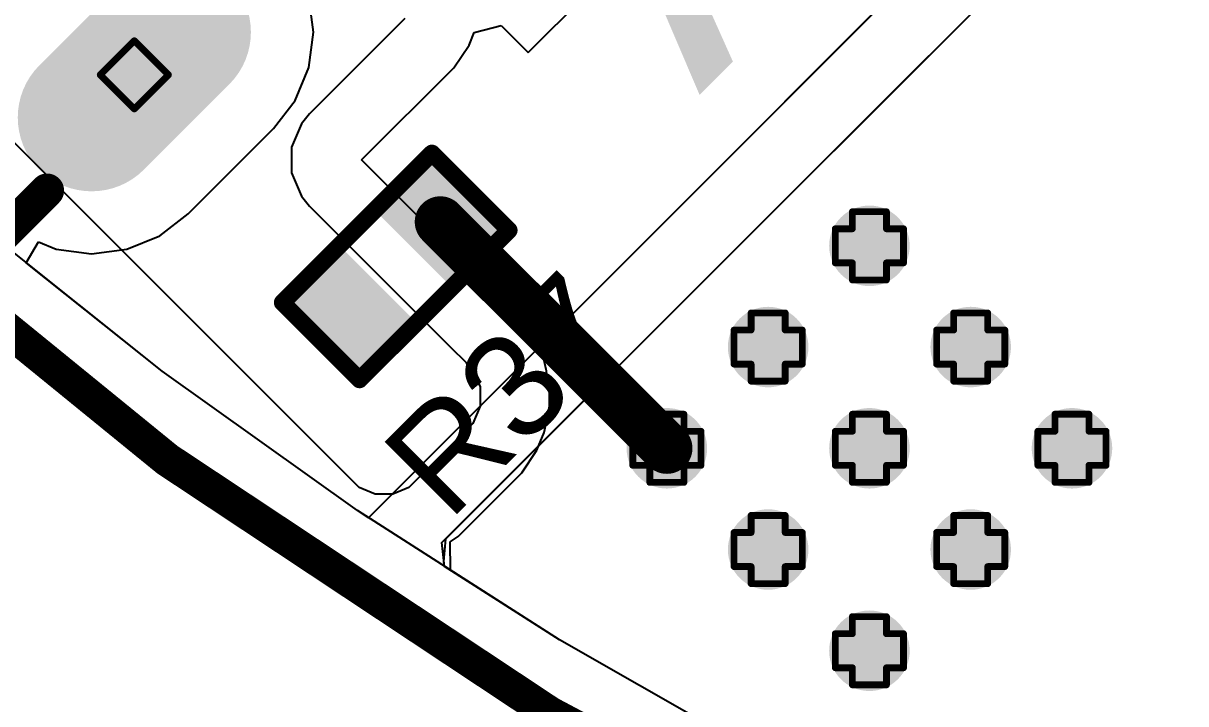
# Model space of a CAD drawing. Header units: inches. Extents: x -18 to 202, y -11 to 119.
# Drawn here: x 4.09 to 12.74, y 2.48 to 7.55 of the extents above; entities that cross this region are included whole.
import ezdxf

# ---------------------------------------------------------------- set-up
doc = ezdxf.new("R2010")
doc.units = ezdxf.units.IN
for name, color, linetype in [('Board Outline', 216, 'Continuous'), ('Bottom Layer', 5, 'Continuous'), ('Bottom Solder', 6, 'Continuous'), ('Drill Drawing', 1, 'Continuous'), ('Ground', 16, 'Continuous'), ('Multi-Layer', 9, 'Continuous'), ('Pad Holes', 156, 'Continuous'), ('Power', 76, 'Continuous'), ('Top Layer', 1, 'Continuous'), ('Top Overlay', 2, 'Continuous'), ('Top Paste', 8, 'Continuous'), ('Top Solder', 216, 'Continuous'), ('Via Holes', 16, 'Continuous')]:
    doc.layers.add(name, color=color, linetype=linetype)
doc.styles.add('Arial', font='', dxfattribs={"height": 0.2})
doc.styles.add('Arial Black_Bold', font='', dxfattribs={"height": 0.2})
doc.styles.get('Arial').set_extended_font_data('Arial')
doc.styles.get('Arial Black_Bold').set_extended_font_data('Arial Black', bold=True)

# ---------------------------------------------------------------- blocks, each defined once
blk = doc.blocks.new('R___0402_20')
at = {"layer": 'Top Layer'}
for points in [[(-0.6985, -0.3175), (-0.6985, 0.3175), (-0.2413, 0.3175), (-0.2413, -0.3175)], [(0.2413, -0.3175), (0.2413, 0.3175), (0.6985, 0.3175), (0.6985, -0.3175)]]:
    blk.add_hatch(color=1, dxfattribs=at).paths.add_polyline_path(points)
at = {"layer": 'Top Paste'}
for points in [[(-0.6985, -0.3175), (-0.6985, 0.3175), (-0.2413, 0.3175), (-0.2413, -0.3175)], [(0.2413, -0.3175), (0.2413, 0.3175), (0.6985, 0.3175), (0.6985, -0.3175)]]:
    blk.add_hatch(color=8, dxfattribs=at).paths.add_polyline_path(points)
at = {"layer": 'Top Solder'}
for points in [[(-0.7535, -0.3725), (-0.7535, 0.3725), (-0.1863, 0.3725), (-0.1863, -0.3725)], [(0.1863, -0.3725), (0.1863, 0.3725), (0.7535, 0.3725), (0.7535, -0.3725)]]:
    blk.add_hatch(color=216, dxfattribs=at).paths.add_polyline_path(points)
at = {"layer": 'Top Overlay'}
for points in [[(-0.7874, -0.4064, 0.127, 0.127, 0), (-0.7874, 0.4064, 0.127, 0.127, 0)], [(0.7874, 0.4064, 0.127, 0.127, 0), (-0.7874, 0.4064, 0.127, 0.127, 0)], [(0.7874, -0.4064, 0.127, 0.127, 0), (0.7874, 0.4064, 0.127, 0.127, 0)], [(0.7874, -0.4064, 0.127, 0.127, 0), (-0.7874, -0.4064, 0.127, 0.127, 0)], [(0.8128, -0.4318, 0.00323, 0.00323, 0), (-0.8128, -0.4318, 0.00323, 0.00323, 0)]]:
    blk.add_lwpolyline(points, format="xyseb", dxfattribs=at)
for points in [[(-0.8191, 0.4064, 0.0635, 0.0635, 1), (-0.7556, 0.4064, 0.0635, 0.0635, 1)], [(-0.8191, 0.4064, 0.0635, 0.0635, 1), (-0.7556, 0.4064, 0.0635, 0.0635, 1)], [(0.7556, 0.4064, 0.0635, 0.0635, 1), (0.8191, 0.4064, 0.0635, 0.0635, 1)], [(0.7556, 0.4064, 0.0635, 0.0635, 1), (0.8191, 0.4064, 0.0635, 0.0635, 1)], [(-0.8191, -0.4064, 0.0635, 0.0635, 1), (-0.7556, -0.4064, 0.0635, 0.0635, 1)], [(-0.8191, -0.4064, 0.0635, 0.0635, 1), (-0.7556, -0.4064, 0.0635, 0.0635, 1)], [(0.7556, -0.4064, 0.0635, 0.0635, 1), (0.8191, -0.4064, 0.0635, 0.0635, 1)], [(0.7556, -0.4064, 0.0635, 0.0635, 1), (0.8191, -0.4064, 0.0635, 0.0635, 1)], [(-0.8136, -0.4318, 0.00161, 0.00161, 1), (-0.812, -0.4318, 0.00161, 0.00161, 1)], [(0.812, -0.4318, 0.00161, 0.00161, 1), (0.8136, -0.4318, 0.00161, 0.00161, 1)]]:
    blk.add_lwpolyline(points, format="xyseb", close=True, dxfattribs=at)
blk = doc.blocks.new('PJ_332A_6A_61')
at = {"layer": 'Bottom Layer'}
h = blk.add_hatch(color=5, dxfattribs=at)
edge = h.paths.add_edge_path()
edge.add_arc((-4.2749, -2.95), 0.5, 270, 450)
edge.add_line((-4.2749, -2.45), (-5.1749, -2.45))
edge.add_arc((-5.1749, -2.95), 0.5, 90, 270)
edge.add_line((-5.1749, -3.45), (-4.2749, -3.45))
at = {"layer": 'Bottom Solder'}
h = blk.add_hatch(color=6, dxfattribs=at)
edge = h.paths.add_edge_path()
edge.add_arc((-4.2749, -2.95), 0.55, 270, 450)
edge.add_line((-4.2749, -2.4), (-5.1749, -2.4))
edge.add_arc((-5.1749, -2.95), 0.55, 90, 270)
edge.add_line((-5.1749, -3.5), (-4.2749, -3.5))
at = {"layer": 'Ground'}
h = blk.add_hatch(color=16, dxfattribs=at)
edge = h.paths.add_edge_path()
edge.add_arc((-4.2749, -2.95), 0.5, 270, 450)
edge.add_line((-4.2749, -2.45), (-5.1749, -2.45))
edge.add_arc((-5.1749, -2.95), 0.5, 90, 270)
edge.add_line((-5.1749, -3.45), (-4.2749, -3.45))
at = {"layer": 'Multi-Layer'}
h = blk.add_hatch(color=9, dxfattribs=at)
edge = h.paths.add_edge_path()
edge.add_arc((-4.2749, -2.95), 0.5, 270, 450)
edge.add_line((-4.2749, -2.45), (-5.1749, -2.45))
edge.add_arc((-5.1749, -2.95), 0.5, 90, 270)
edge.add_line((-5.1749, -3.45), (-4.2749, -3.45))
at = {"layer": 'Pad Holes'}
h = blk.add_hatch(color=7, dxfattribs=at)
edge = h.paths.add_edge_path()
edge.add_arc((-4.2749, -2.95), 0.3, 270, 450)
edge.add_line((-4.2749, -2.65), (-5.175, -2.65))
edge.add_arc((-5.175, -2.95), 0.3, 90, 270)
edge.add_line((-5.175, -3.25), (-4.2749, -3.25))
at = {"layer": 'Power'}
h = blk.add_hatch(color=76, dxfattribs=at)
edge = h.paths.add_edge_path()
edge.add_arc((-4.2749, -2.95), 0.5, 270, 450)
edge.add_line((-4.2749, -2.45), (-5.1749, -2.45))
edge.add_arc((-5.1749, -2.95), 0.5, 90, 270)
edge.add_line((-5.1749, -3.45), (-4.2749, -3.45))
at = {"layer": 'Top Layer'}
h = blk.add_hatch(color=1, dxfattribs=at)
edge = h.paths.add_edge_path()
edge.add_arc((-4.2749, -2.95), 0.5, 270, 450)
edge.add_line((-4.2749, -2.45), (-5.1749, -2.45))
edge.add_arc((-5.1749, -2.95), 0.5, 90, 270)
edge.add_line((-5.1749, -3.45), (-4.2749, -3.45))
at = {"layer": 'Top Solder'}
h = blk.add_hatch(color=216, dxfattribs=at)
edge = h.paths.add_edge_path()
edge.add_arc((-4.2749, -2.95), 0.55, 270, 450)
edge.add_line((-4.2749, -2.4), (-5.1749, -2.4))
edge.add_arc((-5.1749, -2.95), 0.55, 90, 270)
edge.add_line((-5.1749, -3.5), (-4.2749, -3.5))
at = {"layer": 'Top Overlay'}
blk.add_lwpolyline([(-6.7751, -3.1001, 0.254, 0.254, 0), (-5.7946, -3.1001, 0.254, 0.254, 0)], format="xyseb", dxfattribs=at)
blk.add_lwpolyline([(-5.8581, -3.1001, 0.127, 0.127, 1), (-5.7311, -3.1001, 0.127, 0.127, 1)], format="xyseb", close=True, dxfattribs=at)

msp = doc.modelspace()

# ---------------------------------------------------------------- hatches: boundary and pattern name
at = {"layer": 'Bottom Layer'}
h = msp.add_hatch(color=5, dxfattribs=at)
edge = h.paths.add_edge_path()
edge.add_arc((10.3884, 5.896), 0.3, 0, 360)
h = msp.add_hatch(color=5, dxfattribs=at)
edge = h.paths.add_edge_path()
edge.add_arc((9.6341, 5.1417), 0.3, 0, 360)
h = msp.add_hatch(color=5, dxfattribs=at)
edge = h.paths.add_edge_path()
edge.add_arc((11.1428, 5.1417), 0.3, 0, 360)
h = msp.add_hatch(color=5, dxfattribs=at)
edge = h.paths.add_edge_path()
edge.add_arc((8.8797, 4.3874), 0.3, 0, 360)
h = msp.add_hatch(color=5, dxfattribs=at)
edge = h.paths.add_edge_path()
edge.add_arc((10.3884, 4.3874), 0.3, 0, 360)
h = msp.add_hatch(color=5, dxfattribs=at)
edge = h.paths.add_edge_path()
edge.add_arc((11.8971, 4.3874), 0.3, 0, 360)
h = msp.add_hatch(color=5, dxfattribs=at)
edge = h.paths.add_edge_path()
edge.add_arc((9.6341, 3.633), 0.3, 0, 360)
h = msp.add_hatch(color=5, dxfattribs=at)
edge = h.paths.add_edge_path()
edge.add_arc((11.1428, 3.633), 0.3, 0, 360)
h = msp.add_hatch(color=5, dxfattribs=at)
edge = h.paths.add_edge_path()
edge.add_arc((10.3884, 2.8787), 0.3, 0, 360)
at = {"layer": 'Ground'}
h = msp.add_hatch(color=16, dxfattribs=at)
edge = h.paths.add_edge_path()
edge.add_arc((10.3884, 5.896), 0.3, 0, 360)
h = msp.add_hatch(color=16, dxfattribs=at)
edge = h.paths.add_edge_path()
edge.add_arc((9.6341, 5.1417), 0.3, 0, 360)
h = msp.add_hatch(color=16, dxfattribs=at)
edge = h.paths.add_edge_path()
edge.add_arc((11.1428, 5.1417), 0.3, 0, 360)
h = msp.add_hatch(color=16, dxfattribs=at)
edge = h.paths.add_edge_path()
edge.add_arc((8.8797, 4.3874), 0.3, 0, 360)
h = msp.add_hatch(color=16, dxfattribs=at)
edge = h.paths.add_edge_path()
edge.add_arc((10.3884, 4.3874), 0.3, 0, 360)
h = msp.add_hatch(color=16, dxfattribs=at)
edge = h.paths.add_edge_path()
edge.add_arc((11.8971, 4.3874), 0.3, 0, 360)
h = msp.add_hatch(color=16, dxfattribs=at)
edge = h.paths.add_edge_path()
edge.add_arc((9.6341, 3.633), 0.3, 0, 360)
h = msp.add_hatch(color=16, dxfattribs=at)
edge = h.paths.add_edge_path()
edge.add_arc((11.1428, 3.633), 0.3, 0, 360)
h = msp.add_hatch(color=16, dxfattribs=at)
edge = h.paths.add_edge_path()
edge.add_arc((10.3884, 2.8787), 0.3, 0, 360)
at = {"layer": 'Power'}
h = msp.add_hatch(color=76, dxfattribs=at)
edge = h.paths.add_edge_path()
edge.add_arc((10.3884, 5.896), 0.3, 0, 360)
h = msp.add_hatch(color=76, dxfattribs=at)
edge = h.paths.add_edge_path()
edge.add_arc((9.6341, 5.1417), 0.3, 0, 360)
h = msp.add_hatch(color=76, dxfattribs=at)
edge = h.paths.add_edge_path()
edge.add_arc((11.1428, 5.1417), 0.3, 0, 360)
h = msp.add_hatch(color=76, dxfattribs=at)
edge = h.paths.add_edge_path()
edge.add_arc((8.8797, 4.3874), 0.3, 0, 360)
h = msp.add_hatch(color=76, dxfattribs=at)
edge = h.paths.add_edge_path()
edge.add_arc((10.3884, 4.3874), 0.3, 0, 360)
h = msp.add_hatch(color=76, dxfattribs=at)
edge = h.paths.add_edge_path()
edge.add_arc((11.8971, 4.3874), 0.3, 0, 360)
h = msp.add_hatch(color=76, dxfattribs=at)
edge = h.paths.add_edge_path()
edge.add_arc((9.6341, 3.633), 0.3, 0, 360)
h = msp.add_hatch(color=76, dxfattribs=at)
edge = h.paths.add_edge_path()
edge.add_arc((11.1428, 3.633), 0.3, 0, 360)
h = msp.add_hatch(color=76, dxfattribs=at)
edge = h.paths.add_edge_path()
edge.add_arc((10.3884, 2.8787), 0.3, 0, 360)
at = {"layer": 'Top Layer'}
h = msp.add_hatch(color=1, dxfattribs=at)
edge = h.paths.add_edge_path()
edge.add_arc((10.3884, 5.896), 0.3, 0, 360)
h = msp.add_hatch(color=1, dxfattribs=at)
edge = h.paths.add_edge_path()
edge.add_arc((9.6341, 5.1417), 0.3, 0, 360)
h = msp.add_hatch(color=1, dxfattribs=at)
edge = h.paths.add_edge_path()
edge.add_arc((11.1428, 5.1417), 0.3, 0, 360)
h = msp.add_hatch(color=1, dxfattribs=at)
edge = h.paths.add_edge_path()
edge.add_arc((8.8797, 4.3874), 0.3, 0, 360)
h = msp.add_hatch(color=1, dxfattribs=at)
edge = h.paths.add_edge_path()
edge.add_arc((10.3884, 4.3874), 0.3, 0, 360)
h = msp.add_hatch(color=1, dxfattribs=at)
edge = h.paths.add_edge_path()
edge.add_arc((11.8971, 4.3874), 0.3, 0, 360)
h = msp.add_hatch(color=1, dxfattribs=at)
edge = h.paths.add_edge_path()
edge.add_arc((9.6341, 3.633), 0.3, 0, 360)
h = msp.add_hatch(color=1, dxfattribs=at)
edge = h.paths.add_edge_path()
edge.add_arc((11.1428, 3.633), 0.3, 0, 360)
h = msp.add_hatch(color=1, dxfattribs=at)
edge = h.paths.add_edge_path()
edge.add_arc((10.3884, 2.8787), 0.3, 0, 360)
at = {"layer": 'Via Holes'}
h = msp.add_hatch(color=7, dxfattribs=at)
edge = h.paths.add_edge_path()
edge.add_arc((10.3884, 5.896), 0.15, 0, 360)
h = msp.add_hatch(color=7, dxfattribs=at)
edge = h.paths.add_edge_path()
edge.add_arc((9.6341, 5.1417), 0.15, 0, 360)
h = msp.add_hatch(color=7, dxfattribs=at)
edge = h.paths.add_edge_path()
edge.add_arc((11.1428, 5.1417), 0.15, 0, 360)
h = msp.add_hatch(color=7, dxfattribs=at)
edge = h.paths.add_edge_path()
edge.add_arc((8.8797, 4.3874), 0.15, 0, 360)
h = msp.add_hatch(color=7, dxfattribs=at)
edge = h.paths.add_edge_path()
edge.add_arc((10.3884, 4.3874), 0.15, 0, 360)
h = msp.add_hatch(color=7, dxfattribs=at)
edge = h.paths.add_edge_path()
edge.add_arc((11.8971, 4.3874), 0.15, 0, 360)
h = msp.add_hatch(color=7, dxfattribs=at)
edge = h.paths.add_edge_path()
edge.add_arc((9.6341, 3.633), 0.15, 0, 360)
h = msp.add_hatch(color=7, dxfattribs=at)
edge = h.paths.add_edge_path()
edge.add_arc((11.1428, 3.633), 0.15, 0, 360)
h = msp.add_hatch(color=7, dxfattribs=at)
edge = h.paths.add_edge_path()
edge.add_arc((10.3884, 2.8787), 0.15, 0, 360)

# ---------------------------------------------------------------- linework, layer by layer
at = {"layer": 'Board Outline'}
msp.add_lwpolyline([(44.2299, 62.3099, 0.254, 0.254, -3.535496), (7.5647, 62.2891, 0.254, 0.254, 0)], format="xyseb", dxfattribs=at)
at = {"layer": 'Bottom Layer'}
for p, q in [((12.2582, 9.4697), (10.0279, 7.24)), ((10.3941, 6.8737), (12.6244, 9.1034)), ((10.0279, 7.24), (9.2137, 6.426)), ((9.5799, 6.0597), (10.3941, 6.8737)), ((10.3941, 6.8737), (10.3941, 6.8737)), ((9.2137, 6.426), (6.8378, 4.0507)), ((9.2137, 6.426), (9.2137, 6.426)), ((7.2324, 3.7129), (9.5799, 6.0597)), ((9.5799, 6.0597), (9.5799, 6.0597)), ((5.1214, 4.9626), (3.863, 5.9656)), ((6.5744, 3.9229), (5.1214, 4.9626)), ((6.8378, 4.0507), (6.657, 3.87)), ((6.8378, 4.0507), (6.8378, 4.0507)), ((6.657, 3.87), (6.5744, 3.9229)), ((7.2192, 3.5445), (7.2324, 3.7129)), ((7.2232, 3.5077), (7.2192, 3.5445)), ((8.0794, 2.9597), (7.2232, 3.5077)), ((9.6322, 2.0758), (8.0794, 2.9597))]:
    msp.add_line(p, q, dxfattribs=at)
at = {"layer": 'Drill Drawing'}
for points in [[(4.6592, 7.1704, 0.0508, 0.0508, 0), (4.9132, 7.4244, 0.0508, 0.0508, 0)], [(4.9132, 7.4244, 0.0508, 0.0508, 0), (5.1672, 7.1704, 0.0508, 0.0508, 0)], [(4.6592, 7.1704, 0.0508, 0.0508, 0), (4.9132, 6.9164, 0.0508, 0.0508, 0)], [(4.9132, 6.9164, 0.0508, 0.0508, 0), (5.1672, 7.1704, 0.0508, 0.0508, 0)], [(10.2614, 6.023, 0.0508, 0.0508, 0), (10.2614, 6.15, 0.0508, 0.0508, 0)], [(10.2614, 6.15, 0.0508, 0.0508, 0), (10.5154, 6.15, 0.0508, 0.0508, 0)], [(10.5154, 6.023, 0.0508, 0.0508, 0), (10.5154, 6.15, 0.0508, 0.0508, 0)], [(10.1344, 5.769, 0.0508, 0.0508, 0), (10.1344, 6.023, 0.0508, 0.0508, 0)], [(10.1344, 6.023, 0.0508, 0.0508, 0), (10.2614, 6.023, 0.0508, 0.0508, 0)], [(10.5154, 6.023, 0.0508, 0.0508, 0), (10.6424, 6.023, 0.0508, 0.0508, 0)], [(10.6424, 5.769, 0.0508, 0.0508, 0), (10.6424, 6.023, 0.0508, 0.0508, 0)], [(10.1344, 5.769, 0.0508, 0.0508, 0), (10.2614, 5.769, 0.0508, 0.0508, 0)], [(10.2614, 5.642, 0.0508, 0.0508, 0), (10.2614, 5.769, 0.0508, 0.0508, 0)], [(10.5154, 5.769, 0.0508, 0.0508, 0), (10.6424, 5.769, 0.0508, 0.0508, 0)], [(10.5154, 5.642, 0.0508, 0.0508, 0), (10.5154, 5.769, 0.0508, 0.0508, 0)], [(10.2614, 5.642, 0.0508, 0.0508, 0), (10.5154, 5.642, 0.0508, 0.0508, 0)], [(9.5071, 5.2687, 0.0508, 0.0508, 0), (9.5071, 5.3957, 0.0508, 0.0508, 0)], [(9.5071, 5.3957, 0.0508, 0.0508, 0), (9.7611, 5.3957, 0.0508, 0.0508, 0)], [(9.7611, 5.2687, 0.0508, 0.0508, 0), (9.7611, 5.3957, 0.0508, 0.0508, 0)], [(11.0158, 5.2687, 0.0508, 0.0508, 0), (11.0158, 5.3957, 0.0508, 0.0508, 0)], [(11.0158, 5.3957, 0.0508, 0.0508, 0), (11.2698, 5.3957, 0.0508, 0.0508, 0)], [(11.2698, 5.2687, 0.0508, 0.0508, 0), (11.2698, 5.3957, 0.0508, 0.0508, 0)], [(9.3801, 5.0147, 0.0508, 0.0508, 0), (9.3801, 5.2687, 0.0508, 0.0508, 0)], [(9.3801, 5.2687, 0.0508, 0.0508, 0), (9.5071, 5.2687, 0.0508, 0.0508, 0)], [(9.7611, 5.2687, 0.0508, 0.0508, 0), (9.8881, 5.2687, 0.0508, 0.0508, 0)], [(9.8881, 5.0147, 0.0508, 0.0508, 0), (9.8881, 5.2687, 0.0508, 0.0508, 0)], [(10.8888, 5.0147, 0.0508, 0.0508, 0), (10.8888, 5.2687, 0.0508, 0.0508, 0)], [(10.8888, 5.2687, 0.0508, 0.0508, 0), (11.0158, 5.2687, 0.0508, 0.0508, 0)], [(11.2698, 5.2687, 0.0508, 0.0508, 0), (11.3968, 5.2687, 0.0508, 0.0508, 0)], [(11.3968, 5.0147, 0.0508, 0.0508, 0), (11.3968, 5.2687, 0.0508, 0.0508, 0)], [(9.3801, 5.0147, 0.0508, 0.0508, 0), (9.5071, 5.0147, 0.0508, 0.0508, 0)], [(9.5071, 4.8877, 0.0508, 0.0508, 0), (9.5071, 5.0147, 0.0508, 0.0508, 0)], [(9.7611, 5.0147, 0.0508, 0.0508, 0), (9.8881, 5.0147, 0.0508, 0.0508, 0)], [(9.7611, 4.8877, 0.0508, 0.0508, 0), (9.7611, 5.0147, 0.0508, 0.0508, 0)], [(10.8888, 5.0147, 0.0508, 0.0508, 0), (11.0158, 5.0147, 0.0508, 0.0508, 0)], [(11.0158, 4.8877, 0.0508, 0.0508, 0), (11.0158, 5.0147, 0.0508, 0.0508, 0)], [(11.2698, 5.0147, 0.0508, 0.0508, 0), (11.3968, 5.0147, 0.0508, 0.0508, 0)], [(11.2698, 4.8877, 0.0508, 0.0508, 0), (11.2698, 5.0147, 0.0508, 0.0508, 0)], [(9.5071, 4.8877, 0.0508, 0.0508, 0), (9.7611, 4.8877, 0.0508, 0.0508, 0)], [(11.0158, 4.8877, 0.0508, 0.0508, 0), (11.2698, 4.8877, 0.0508, 0.0508, 0)], [(8.7527, 4.5144, 0.0508, 0.0508, 0), (8.7527, 4.6414, 0.0508, 0.0508, 0)], [(8.7527, 4.6414, 0.0508, 0.0508, 0), (9.0067, 4.6414, 0.0508, 0.0508, 0)], [(9.0067, 4.5144, 0.0508, 0.0508, 0), (9.0067, 4.6414, 0.0508, 0.0508, 0)], [(10.2614, 4.5144, 0.0508, 0.0508, 0), (10.2614, 4.6414, 0.0508, 0.0508, 0)], [(10.2614, 4.6414, 0.0508, 0.0508, 0), (10.5154, 4.6414, 0.0508, 0.0508, 0)], [(10.5154, 4.5144, 0.0508, 0.0508, 0), (10.5154, 4.6414, 0.0508, 0.0508, 0)], [(11.7701, 4.5144, 0.0508, 0.0508, 0), (11.7701, 4.6414, 0.0508, 0.0508, 0)], [(11.7701, 4.6414, 0.0508, 0.0508, 0), (12.0241, 4.6414, 0.0508, 0.0508, 0)], [(12.0241, 4.5144, 0.0508, 0.0508, 0), (12.0241, 4.6414, 0.0508, 0.0508, 0)], [(8.6257, 4.2604, 0.0508, 0.0508, 0), (8.6257, 4.5144, 0.0508, 0.0508, 0)], [(8.6257, 4.5144, 0.0508, 0.0508, 0), (8.7527, 4.5144, 0.0508, 0.0508, 0)], [(9.0067, 4.5144, 0.0508, 0.0508, 0), (9.1337, 4.5144, 0.0508, 0.0508, 0)], [(9.1337, 4.2604, 0.0508, 0.0508, 0), (9.1337, 4.5144, 0.0508, 0.0508, 0)], [(10.1344, 4.2604, 0.0508, 0.0508, 0), (10.1344, 4.5144, 0.0508, 0.0508, 0)], [(10.1344, 4.5144, 0.0508, 0.0508, 0), (10.2614, 4.5144, 0.0508, 0.0508, 0)], [(10.5154, 4.5144, 0.0508, 0.0508, 0), (10.6424, 4.5144, 0.0508, 0.0508, 0)], [(10.6424, 4.2604, 0.0508, 0.0508, 0), (10.6424, 4.5144, 0.0508, 0.0508, 0)], [(11.6431, 4.2604, 0.0508, 0.0508, 0), (11.6431, 4.5144, 0.0508, 0.0508, 0)], [(11.6431, 4.5144, 0.0508, 0.0508, 0), (11.7701, 4.5144, 0.0508, 0.0508, 0)], [(12.0241, 4.5144, 0.0508, 0.0508, 0), (12.1511, 4.5144, 0.0508, 0.0508, 0)], [(12.1511, 4.2604, 0.0508, 0.0508, 0), (12.1511, 4.5144, 0.0508, 0.0508, 0)], [(8.6257, 4.2604, 0.0508, 0.0508, 0), (8.7527, 4.2604, 0.0508, 0.0508, 0)], [(8.7527, 4.1334, 0.0508, 0.0508, 0), (8.7527, 4.2604, 0.0508, 0.0508, 0)], [(9.0067, 4.2604, 0.0508, 0.0508, 0), (9.1337, 4.2604, 0.0508, 0.0508, 0)], [(9.0067, 4.1334, 0.0508, 0.0508, 0), (9.0067, 4.2604, 0.0508, 0.0508, 0)], [(10.1344, 4.2604, 0.0508, 0.0508, 0), (10.2614, 4.2604, 0.0508, 0.0508, 0)], [(10.2614, 4.1334, 0.0508, 0.0508, 0), (10.2614, 4.2604, 0.0508, 0.0508, 0)], [(10.5154, 4.2604, 0.0508, 0.0508, 0), (10.6424, 4.2604, 0.0508, 0.0508, 0)], [(10.5154, 4.1334, 0.0508, 0.0508, 0), (10.5154, 4.2604, 0.0508, 0.0508, 0)], [(11.6431, 4.2604, 0.0508, 0.0508, 0), (11.7701, 4.2604, 0.0508, 0.0508, 0)], [(11.7701, 4.1334, 0.0508, 0.0508, 0), (11.7701, 4.2604, 0.0508, 0.0508, 0)], [(12.0241, 4.2604, 0.0508, 0.0508, 0), (12.1511, 4.2604, 0.0508, 0.0508, 0)], [(12.0241, 4.1334, 0.0508, 0.0508, 0), (12.0241, 4.2604, 0.0508, 0.0508, 0)], [(8.7527, 4.1334, 0.0508, 0.0508, 0), (9.0067, 4.1334, 0.0508, 0.0508, 0)], [(10.2614, 4.1334, 0.0508, 0.0508, 0), (10.5154, 4.1334, 0.0508, 0.0508, 0)], [(11.7701, 4.1334, 0.0508, 0.0508, 0), (12.0241, 4.1334, 0.0508, 0.0508, 0)], [(9.5071, 3.76, 0.0508, 0.0508, 0), (9.5071, 3.887, 0.0508, 0.0508, 0)], [(9.5071, 3.887, 0.0508, 0.0508, 0), (9.7611, 3.887, 0.0508, 0.0508, 0)], [(9.7611, 3.76, 0.0508, 0.0508, 0), (9.7611, 3.887, 0.0508, 0.0508, 0)], [(11.0158, 3.76, 0.0508, 0.0508, 0), (11.0158, 3.887, 0.0508, 0.0508, 0)], [(11.0158, 3.887, 0.0508, 0.0508, 0), (11.2698, 3.887, 0.0508, 0.0508, 0)], [(11.2698, 3.76, 0.0508, 0.0508, 0), (11.2698, 3.887, 0.0508, 0.0508, 0)], [(9.3801, 3.506, 0.0508, 0.0508, 0), (9.3801, 3.76, 0.0508, 0.0508, 0)], [(9.3801, 3.76, 0.0508, 0.0508, 0), (9.5071, 3.76, 0.0508, 0.0508, 0)], [(9.7611, 3.76, 0.0508, 0.0508, 0), (9.8881, 3.76, 0.0508, 0.0508, 0)], [(9.8881, 3.506, 0.0508, 0.0508, 0), (9.8881, 3.76, 0.0508, 0.0508, 0)], [(10.8888, 3.506, 0.0508, 0.0508, 0), (10.8888, 3.76, 0.0508, 0.0508, 0)], [(10.8888, 3.76, 0.0508, 0.0508, 0), (11.0158, 3.76, 0.0508, 0.0508, 0)], [(11.2698, 3.76, 0.0508, 0.0508, 0), (11.3968, 3.76, 0.0508, 0.0508, 0)], [(11.3968, 3.506, 0.0508, 0.0508, 0), (11.3968, 3.76, 0.0508, 0.0508, 0)], [(9.3801, 3.506, 0.0508, 0.0508, 0), (9.5071, 3.506, 0.0508, 0.0508, 0)], [(9.5071, 3.379, 0.0508, 0.0508, 0), (9.5071, 3.506, 0.0508, 0.0508, 0)], [(9.7611, 3.506, 0.0508, 0.0508, 0), (9.8881, 3.506, 0.0508, 0.0508, 0)], [(9.7611, 3.379, 0.0508, 0.0508, 0), (9.7611, 3.506, 0.0508, 0.0508, 0)], [(10.8888, 3.506, 0.0508, 0.0508, 0), (11.0158, 3.506, 0.0508, 0.0508, 0)], [(11.0158, 3.379, 0.0508, 0.0508, 0), (11.0158, 3.506, 0.0508, 0.0508, 0)], [(11.2698, 3.506, 0.0508, 0.0508, 0), (11.3968, 3.506, 0.0508, 0.0508, 0)], [(11.2698, 3.379, 0.0508, 0.0508, 0), (11.2698, 3.506, 0.0508, 0.0508, 0)], [(9.5071, 3.379, 0.0508, 0.0508, 0), (9.7611, 3.379, 0.0508, 0.0508, 0)], [(11.0158, 3.379, 0.0508, 0.0508, 0), (11.2698, 3.379, 0.0508, 0.0508, 0)], [(10.2614, 3.0057, 0.0508, 0.0508, 0), (10.2614, 3.1327, 0.0508, 0.0508, 0)], [(10.2614, 3.1327, 0.0508, 0.0508, 0), (10.5154, 3.1327, 0.0508, 0.0508, 0)], [(10.5154, 3.0057, 0.0508, 0.0508, 0), (10.5154, 3.1327, 0.0508, 0.0508, 0)], [(10.1344, 2.7517, 0.0508, 0.0508, 0), (10.1344, 3.0057, 0.0508, 0.0508, 0)], [(10.1344, 3.0057, 0.0508, 0.0508, 0), (10.2614, 3.0057, 0.0508, 0.0508, 0)], [(10.5154, 3.0057, 0.0508, 0.0508, 0), (10.6424, 3.0057, 0.0508, 0.0508, 0)], [(10.6424, 2.7517, 0.0508, 0.0508, 0), (10.6424, 3.0057, 0.0508, 0.0508, 0)], [(10.1344, 2.7517, 0.0508, 0.0508, 0), (10.2614, 2.7517, 0.0508, 0.0508, 0)], [(10.2614, 2.6247, 0.0508, 0.0508, 0), (10.2614, 2.7517, 0.0508, 0.0508, 0)], [(10.5154, 2.7517, 0.0508, 0.0508, 0), (10.6424, 2.7517, 0.0508, 0.0508, 0)], [(10.5154, 2.6247, 0.0508, 0.0508, 0), (10.5154, 2.7517, 0.0508, 0.0508, 0)], [(10.2614, 2.6247, 0.0508, 0.0508, 0), (10.5154, 2.6247, 0.0508, 0.0508, 0)]]:
    msp.add_lwpolyline(points, format="xyseb", dxfattribs=at)
for points in [[(4.9005, 7.4244, 0.0254, 0.0254, 1), (4.9259, 7.4244, 0.0254, 0.0254, 1)], [(4.9005, 7.4244, 0.0254, 0.0254, 1), (4.9259, 7.4244, 0.0254, 0.0254, 1)], [(4.6465, 7.1704, 0.0254, 0.0254, 1), (4.6719, 7.1704, 0.0254, 0.0254, 1)], [(4.6465, 7.1704, 0.0254, 0.0254, 1), (4.6719, 7.1704, 0.0254, 0.0254, 1)], [(5.1545, 7.1704, 0.0254, 0.0254, 1), (5.1799, 7.1704, 0.0254, 0.0254, 1)], [(5.1545, 7.1704, 0.0254, 0.0254, 1), (5.1799, 7.1704, 0.0254, 0.0254, 1)], [(4.9005, 6.9164, 0.0254, 0.0254, 1), (4.9259, 6.9164, 0.0254, 0.0254, 1)], [(4.9005, 6.9164, 0.0254, 0.0254, 1), (4.9259, 6.9164, 0.0254, 0.0254, 1)], [(10.2487, 6.15, 0.0254, 0.0254, 1), (10.2741, 6.15, 0.0254, 0.0254, 1)], [(10.2487, 6.15, 0.0254, 0.0254, 1), (10.2741, 6.15, 0.0254, 0.0254, 1)], [(10.5027, 6.15, 0.0254, 0.0254, 1), (10.5281, 6.15, 0.0254, 0.0254, 1)], [(10.5027, 6.15, 0.0254, 0.0254, 1), (10.5281, 6.15, 0.0254, 0.0254, 1)], [(10.1217, 6.023, 0.0254, 0.0254, 1), (10.1471, 6.023, 0.0254, 0.0254, 1)], [(10.1217, 6.023, 0.0254, 0.0254, 1), (10.1471, 6.023, 0.0254, 0.0254, 1)], [(10.2487, 6.023, 0.0254, 0.0254, 1), (10.2741, 6.023, 0.0254, 0.0254, 1)], [(10.2487, 6.023, 0.0254, 0.0254, 1), (10.2741, 6.023, 0.0254, 0.0254, 1)], [(10.5027, 6.023, 0.0254, 0.0254, 1), (10.5281, 6.023, 0.0254, 0.0254, 1)], [(10.5027, 6.023, 0.0254, 0.0254, 1), (10.5281, 6.023, 0.0254, 0.0254, 1)], [(10.6297, 6.023, 0.0254, 0.0254, 1), (10.6551, 6.023, 0.0254, 0.0254, 1)], [(10.6297, 6.023, 0.0254, 0.0254, 1), (10.6551, 6.023, 0.0254, 0.0254, 1)], [(10.1217, 5.769, 0.0254, 0.0254, 1), (10.1471, 5.769, 0.0254, 0.0254, 1)], [(10.1217, 5.769, 0.0254, 0.0254, 1), (10.1471, 5.769, 0.0254, 0.0254, 1)], [(10.2487, 5.769, 0.0254, 0.0254, 1), (10.2741, 5.769, 0.0254, 0.0254, 1)], [(10.2487, 5.769, 0.0254, 0.0254, 1), (10.2741, 5.769, 0.0254, 0.0254, 1)], [(10.5027, 5.769, 0.0254, 0.0254, 1), (10.5281, 5.769, 0.0254, 0.0254, 1)], [(10.5027, 5.769, 0.0254, 0.0254, 1), (10.5281, 5.769, 0.0254, 0.0254, 1)], [(10.6297, 5.769, 0.0254, 0.0254, 1), (10.6551, 5.769, 0.0254, 0.0254, 1)], [(10.6297, 5.769, 0.0254, 0.0254, 1), (10.6551, 5.769, 0.0254, 0.0254, 1)], [(10.2487, 5.642, 0.0254, 0.0254, 1), (10.2741, 5.642, 0.0254, 0.0254, 1)], [(10.2487, 5.642, 0.0254, 0.0254, 1), (10.2741, 5.642, 0.0254, 0.0254, 1)], [(10.5027, 5.642, 0.0254, 0.0254, 1), (10.5281, 5.642, 0.0254, 0.0254, 1)], [(10.5027, 5.642, 0.0254, 0.0254, 1), (10.5281, 5.642, 0.0254, 0.0254, 1)], [(9.4944, 5.3957, 0.0254, 0.0254, 1), (9.5198, 5.3957, 0.0254, 0.0254, 1)], [(9.4944, 5.3957, 0.0254, 0.0254, 1), (9.5198, 5.3957, 0.0254, 0.0254, 1)], [(9.7484, 5.3957, 0.0254, 0.0254, 1), (9.7738, 5.3957, 0.0254, 0.0254, 1)], [(9.7484, 5.3957, 0.0254, 0.0254, 1), (9.7738, 5.3957, 0.0254, 0.0254, 1)], [(11.0031, 5.3957, 0.0254, 0.0254, 1), (11.0285, 5.3957, 0.0254, 0.0254, 1)], [(11.0031, 5.3957, 0.0254, 0.0254, 1), (11.0285, 5.3957, 0.0254, 0.0254, 1)], [(11.2571, 5.3957, 0.0254, 0.0254, 1), (11.2825, 5.3957, 0.0254, 0.0254, 1)], [(11.2571, 5.3957, 0.0254, 0.0254, 1), (11.2825, 5.3957, 0.0254, 0.0254, 1)], [(9.3674, 5.2687, 0.0254, 0.0254, 1), (9.3928, 5.2687, 0.0254, 0.0254, 1)], [(9.3674, 5.2687, 0.0254, 0.0254, 1), (9.3928, 5.2687, 0.0254, 0.0254, 1)], [(9.4944, 5.2687, 0.0254, 0.0254, 1), (9.5198, 5.2687, 0.0254, 0.0254, 1)], [(9.4944, 5.2687, 0.0254, 0.0254, 1), (9.5198, 5.2687, 0.0254, 0.0254, 1)], [(9.7484, 5.2687, 0.0254, 0.0254, 1), (9.7738, 5.2687, 0.0254, 0.0254, 1)], [(9.7484, 5.2687, 0.0254, 0.0254, 1), (9.7738, 5.2687, 0.0254, 0.0254, 1)], [(9.8754, 5.2687, 0.0254, 0.0254, 1), (9.9008, 5.2687, 0.0254, 0.0254, 1)], [(9.8754, 5.2687, 0.0254, 0.0254, 1), (9.9008, 5.2687, 0.0254, 0.0254, 1)], [(10.8761, 5.2687, 0.0254, 0.0254, 1), (10.9015, 5.2687, 0.0254, 0.0254, 1)], [(10.8761, 5.2687, 0.0254, 0.0254, 1), (10.9015, 5.2687, 0.0254, 0.0254, 1)], [(11.0031, 5.2687, 0.0254, 0.0254, 1), (11.0285, 5.2687, 0.0254, 0.0254, 1)], [(11.0031, 5.2687, 0.0254, 0.0254, 1), (11.0285, 5.2687, 0.0254, 0.0254, 1)], [(11.2571, 5.2687, 0.0254, 0.0254, 1), (11.2825, 5.2687, 0.0254, 0.0254, 1)], [(11.2571, 5.2687, 0.0254, 0.0254, 1), (11.2825, 5.2687, 0.0254, 0.0254, 1)], [(11.3841, 5.2687, 0.0254, 0.0254, 1), (11.4095, 5.2687, 0.0254, 0.0254, 1)], [(11.3841, 5.2687, 0.0254, 0.0254, 1), (11.4095, 5.2687, 0.0254, 0.0254, 1)], [(9.3674, 5.0147, 0.0254, 0.0254, 1), (9.3928, 5.0147, 0.0254, 0.0254, 1)], [(9.3674, 5.0147, 0.0254, 0.0254, 1), (9.3928, 5.0147, 0.0254, 0.0254, 1)], [(9.4944, 5.0147, 0.0254, 0.0254, 1), (9.5198, 5.0147, 0.0254, 0.0254, 1)], [(9.4944, 5.0147, 0.0254, 0.0254, 1), (9.5198, 5.0147, 0.0254, 0.0254, 1)], [(9.7484, 5.0147, 0.0254, 0.0254, 1), (9.7738, 5.0147, 0.0254, 0.0254, 1)], [(9.7484, 5.0147, 0.0254, 0.0254, 1), (9.7738, 5.0147, 0.0254, 0.0254, 1)], [(9.8754, 5.0147, 0.0254, 0.0254, 1), (9.9008, 5.0147, 0.0254, 0.0254, 1)], [(9.8754, 5.0147, 0.0254, 0.0254, 1), (9.9008, 5.0147, 0.0254, 0.0254, 1)], [(10.8761, 5.0147, 0.0254, 0.0254, 1), (10.9015, 5.0147, 0.0254, 0.0254, 1)], [(10.8761, 5.0147, 0.0254, 0.0254, 1), (10.9015, 5.0147, 0.0254, 0.0254, 1)], [(11.0031, 5.0147, 0.0254, 0.0254, 1), (11.0285, 5.0147, 0.0254, 0.0254, 1)], [(11.0031, 5.0147, 0.0254, 0.0254, 1), (11.0285, 5.0147, 0.0254, 0.0254, 1)], [(11.2571, 5.0147, 0.0254, 0.0254, 1), (11.2825, 5.0147, 0.0254, 0.0254, 1)], [(11.2571, 5.0147, 0.0254, 0.0254, 1), (11.2825, 5.0147, 0.0254, 0.0254, 1)], [(11.3841, 5.0147, 0.0254, 0.0254, 1), (11.4095, 5.0147, 0.0254, 0.0254, 1)], [(11.3841, 5.0147, 0.0254, 0.0254, 1), (11.4095, 5.0147, 0.0254, 0.0254, 1)], [(9.4944, 4.8877, 0.0254, 0.0254, 1), (9.5198, 4.8877, 0.0254, 0.0254, 1)], [(9.4944, 4.8877, 0.0254, 0.0254, 1), (9.5198, 4.8877, 0.0254, 0.0254, 1)], [(9.7484, 4.8877, 0.0254, 0.0254, 1), (9.7738, 4.8877, 0.0254, 0.0254, 1)], [(9.7484, 4.8877, 0.0254, 0.0254, 1), (9.7738, 4.8877, 0.0254, 0.0254, 1)], [(11.0031, 4.8877, 0.0254, 0.0254, 1), (11.0285, 4.8877, 0.0254, 0.0254, 1)], [(11.0031, 4.8877, 0.0254, 0.0254, 1), (11.0285, 4.8877, 0.0254, 0.0254, 1)], [(11.2571, 4.8877, 0.0254, 0.0254, 1), (11.2825, 4.8877, 0.0254, 0.0254, 1)], [(11.2571, 4.8877, 0.0254, 0.0254, 1), (11.2825, 4.8877, 0.0254, 0.0254, 1)], [(8.74, 4.6414, 0.0254, 0.0254, 1), (8.7654, 4.6414, 0.0254, 0.0254, 1)], [(8.74, 4.6414, 0.0254, 0.0254, 1), (8.7654, 4.6414, 0.0254, 0.0254, 1)], [(8.994, 4.6414, 0.0254, 0.0254, 1), (9.0194, 4.6414, 0.0254, 0.0254, 1)], [(8.994, 4.6414, 0.0254, 0.0254, 1), (9.0194, 4.6414, 0.0254, 0.0254, 1)], [(10.2487, 4.6414, 0.0254, 0.0254, 1), (10.2741, 4.6414, 0.0254, 0.0254, 1)], [(10.2487, 4.6414, 0.0254, 0.0254, 1), (10.2741, 4.6414, 0.0254, 0.0254, 1)], [(10.5027, 4.6414, 0.0254, 0.0254, 1), (10.5281, 4.6414, 0.0254, 0.0254, 1)], [(10.5027, 4.6414, 0.0254, 0.0254, 1), (10.5281, 4.6414, 0.0254, 0.0254, 1)], [(11.7574, 4.6414, 0.0254, 0.0254, 1), (11.7828, 4.6414, 0.0254, 0.0254, 1)], [(11.7574, 4.6414, 0.0254, 0.0254, 1), (11.7828, 4.6414, 0.0254, 0.0254, 1)], [(12.0114, 4.6414, 0.0254, 0.0254, 1), (12.0368, 4.6414, 0.0254, 0.0254, 1)], [(12.0114, 4.6414, 0.0254, 0.0254, 1), (12.0368, 4.6414, 0.0254, 0.0254, 1)], [(8.613, 4.5144, 0.0254, 0.0254, 1), (8.6384, 4.5144, 0.0254, 0.0254, 1)], [(8.613, 4.5144, 0.0254, 0.0254, 1), (8.6384, 4.5144, 0.0254, 0.0254, 1)], [(8.74, 4.5144, 0.0254, 0.0254, 1), (8.7654, 4.5144, 0.0254, 0.0254, 1)], [(8.74, 4.5144, 0.0254, 0.0254, 1), (8.7654, 4.5144, 0.0254, 0.0254, 1)], [(8.994, 4.5144, 0.0254, 0.0254, 1), (9.0194, 4.5144, 0.0254, 0.0254, 1)], [(8.994, 4.5144, 0.0254, 0.0254, 1), (9.0194, 4.5144, 0.0254, 0.0254, 1)], [(9.121, 4.5144, 0.0254, 0.0254, 1), (9.1464, 4.5144, 0.0254, 0.0254, 1)], [(9.121, 4.5144, 0.0254, 0.0254, 1), (9.1464, 4.5144, 0.0254, 0.0254, 1)], [(10.1217, 4.5144, 0.0254, 0.0254, 1), (10.1471, 4.5144, 0.0254, 0.0254, 1)], [(10.1217, 4.5144, 0.0254, 0.0254, 1), (10.1471, 4.5144, 0.0254, 0.0254, 1)], [(10.2487, 4.5144, 0.0254, 0.0254, 1), (10.2741, 4.5144, 0.0254, 0.0254, 1)], [(10.2487, 4.5144, 0.0254, 0.0254, 1), (10.2741, 4.5144, 0.0254, 0.0254, 1)], [(10.5027, 4.5144, 0.0254, 0.0254, 1), (10.5281, 4.5144, 0.0254, 0.0254, 1)], [(10.5027, 4.5144, 0.0254, 0.0254, 1), (10.5281, 4.5144, 0.0254, 0.0254, 1)], [(10.6297, 4.5144, 0.0254, 0.0254, 1), (10.6551, 4.5144, 0.0254, 0.0254, 1)], [(10.6297, 4.5144, 0.0254, 0.0254, 1), (10.6551, 4.5144, 0.0254, 0.0254, 1)], [(11.6304, 4.5144, 0.0254, 0.0254, 1), (11.6558, 4.5144, 0.0254, 0.0254, 1)], [(11.6304, 4.5144, 0.0254, 0.0254, 1), (11.6558, 4.5144, 0.0254, 0.0254, 1)], [(11.7574, 4.5144, 0.0254, 0.0254, 1), (11.7828, 4.5144, 0.0254, 0.0254, 1)], [(11.7574, 4.5144, 0.0254, 0.0254, 1), (11.7828, 4.5144, 0.0254, 0.0254, 1)], [(12.0114, 4.5144, 0.0254, 0.0254, 1), (12.0368, 4.5144, 0.0254, 0.0254, 1)], [(12.0114, 4.5144, 0.0254, 0.0254, 1), (12.0368, 4.5144, 0.0254, 0.0254, 1)], [(12.1384, 4.5144, 0.0254, 0.0254, 1), (12.1638, 4.5144, 0.0254, 0.0254, 1)], [(12.1384, 4.5144, 0.0254, 0.0254, 1), (12.1638, 4.5144, 0.0254, 0.0254, 1)], [(8.613, 4.2604, 0.0254, 0.0254, 1), (8.6384, 4.2604, 0.0254, 0.0254, 1)], [(8.613, 4.2604, 0.0254, 0.0254, 1), (8.6384, 4.2604, 0.0254, 0.0254, 1)], [(8.74, 4.2604, 0.0254, 0.0254, 1), (8.7654, 4.2604, 0.0254, 0.0254, 1)], [(8.74, 4.2604, 0.0254, 0.0254, 1), (8.7654, 4.2604, 0.0254, 0.0254, 1)], [(8.994, 4.2604, 0.0254, 0.0254, 1), (9.0194, 4.2604, 0.0254, 0.0254, 1)], [(8.994, 4.2604, 0.0254, 0.0254, 1), (9.0194, 4.2604, 0.0254, 0.0254, 1)], [(9.121, 4.2604, 0.0254, 0.0254, 1), (9.1464, 4.2604, 0.0254, 0.0254, 1)], [(9.121, 4.2604, 0.0254, 0.0254, 1), (9.1464, 4.2604, 0.0254, 0.0254, 1)], [(10.1217, 4.2604, 0.0254, 0.0254, 1), (10.1471, 4.2604, 0.0254, 0.0254, 1)], [(10.1217, 4.2604, 0.0254, 0.0254, 1), (10.1471, 4.2604, 0.0254, 0.0254, 1)], [(10.2487, 4.2604, 0.0254, 0.0254, 1), (10.2741, 4.2604, 0.0254, 0.0254, 1)], [(10.2487, 4.2604, 0.0254, 0.0254, 1), (10.2741, 4.2604, 0.0254, 0.0254, 1)], [(10.5027, 4.2604, 0.0254, 0.0254, 1), (10.5281, 4.2604, 0.0254, 0.0254, 1)], [(10.5027, 4.2604, 0.0254, 0.0254, 1), (10.5281, 4.2604, 0.0254, 0.0254, 1)], [(10.6297, 4.2604, 0.0254, 0.0254, 1), (10.6551, 4.2604, 0.0254, 0.0254, 1)], [(10.6297, 4.2604, 0.0254, 0.0254, 1), (10.6551, 4.2604, 0.0254, 0.0254, 1)], [(11.6304, 4.2604, 0.0254, 0.0254, 1), (11.6558, 4.2604, 0.0254, 0.0254, 1)], [(11.6304, 4.2604, 0.0254, 0.0254, 1), (11.6558, 4.2604, 0.0254, 0.0254, 1)], [(11.7574, 4.2604, 0.0254, 0.0254, 1), (11.7828, 4.2604, 0.0254, 0.0254, 1)], [(11.7574, 4.2604, 0.0254, 0.0254, 1), (11.7828, 4.2604, 0.0254, 0.0254, 1)], [(12.0114, 4.2604, 0.0254, 0.0254, 1), (12.0368, 4.2604, 0.0254, 0.0254, 1)], [(12.0114, 4.2604, 0.0254, 0.0254, 1), (12.0368, 4.2604, 0.0254, 0.0254, 1)], [(12.1384, 4.2604, 0.0254, 0.0254, 1), (12.1638, 4.2604, 0.0254, 0.0254, 1)], [(12.1384, 4.2604, 0.0254, 0.0254, 1), (12.1638, 4.2604, 0.0254, 0.0254, 1)], [(8.74, 4.1334, 0.0254, 0.0254, 1), (8.7654, 4.1334, 0.0254, 0.0254, 1)], [(8.74, 4.1334, 0.0254, 0.0254, 1), (8.7654, 4.1334, 0.0254, 0.0254, 1)], [(8.994, 4.1334, 0.0254, 0.0254, 1), (9.0194, 4.1334, 0.0254, 0.0254, 1)], [(8.994, 4.1334, 0.0254, 0.0254, 1), (9.0194, 4.1334, 0.0254, 0.0254, 1)], [(10.2487, 4.1334, 0.0254, 0.0254, 1), (10.2741, 4.1334, 0.0254, 0.0254, 1)], [(10.2487, 4.1334, 0.0254, 0.0254, 1), (10.2741, 4.1334, 0.0254, 0.0254, 1)], [(10.5027, 4.1334, 0.0254, 0.0254, 1), (10.5281, 4.1334, 0.0254, 0.0254, 1)], [(10.5027, 4.1334, 0.0254, 0.0254, 1), (10.5281, 4.1334, 0.0254, 0.0254, 1)], [(11.7574, 4.1334, 0.0254, 0.0254, 1), (11.7828, 4.1334, 0.0254, 0.0254, 1)], [(11.7574, 4.1334, 0.0254, 0.0254, 1), (11.7828, 4.1334, 0.0254, 0.0254, 1)], [(12.0114, 4.1334, 0.0254, 0.0254, 1), (12.0368, 4.1334, 0.0254, 0.0254, 1)], [(12.0114, 4.1334, 0.0254, 0.0254, 1), (12.0368, 4.1334, 0.0254, 0.0254, 1)], [(9.4944, 3.887, 0.0254, 0.0254, 1), (9.5198, 3.887, 0.0254, 0.0254, 1)], [(9.4944, 3.887, 0.0254, 0.0254, 1), (9.5198, 3.887, 0.0254, 0.0254, 1)], [(9.7484, 3.887, 0.0254, 0.0254, 1), (9.7738, 3.887, 0.0254, 0.0254, 1)], [(9.7484, 3.887, 0.0254, 0.0254, 1), (9.7738, 3.887, 0.0254, 0.0254, 1)], [(11.0031, 3.887, 0.0254, 0.0254, 1), (11.0285, 3.887, 0.0254, 0.0254, 1)], [(11.0031, 3.887, 0.0254, 0.0254, 1), (11.0285, 3.887, 0.0254, 0.0254, 1)], [(11.2571, 3.887, 0.0254, 0.0254, 1), (11.2825, 3.887, 0.0254, 0.0254, 1)], [(11.2571, 3.887, 0.0254, 0.0254, 1), (11.2825, 3.887, 0.0254, 0.0254, 1)], [(9.3674, 3.76, 0.0254, 0.0254, 1), (9.3928, 3.76, 0.0254, 0.0254, 1)], [(9.3674, 3.76, 0.0254, 0.0254, 1), (9.3928, 3.76, 0.0254, 0.0254, 1)], [(9.4944, 3.76, 0.0254, 0.0254, 1), (9.5198, 3.76, 0.0254, 0.0254, 1)], [(9.4944, 3.76, 0.0254, 0.0254, 1), (9.5198, 3.76, 0.0254, 0.0254, 1)], [(9.7484, 3.76, 0.0254, 0.0254, 1), (9.7738, 3.76, 0.0254, 0.0254, 1)], [(9.7484, 3.76, 0.0254, 0.0254, 1), (9.7738, 3.76, 0.0254, 0.0254, 1)], [(9.8754, 3.76, 0.0254, 0.0254, 1), (9.9008, 3.76, 0.0254, 0.0254, 1)], [(9.8754, 3.76, 0.0254, 0.0254, 1), (9.9008, 3.76, 0.0254, 0.0254, 1)], [(10.8761, 3.76, 0.0254, 0.0254, 1), (10.9015, 3.76, 0.0254, 0.0254, 1)], [(10.8761, 3.76, 0.0254, 0.0254, 1), (10.9015, 3.76, 0.0254, 0.0254, 1)], [(11.0031, 3.76, 0.0254, 0.0254, 1), (11.0285, 3.76, 0.0254, 0.0254, 1)], [(11.0031, 3.76, 0.0254, 0.0254, 1), (11.0285, 3.76, 0.0254, 0.0254, 1)], [(11.2571, 3.76, 0.0254, 0.0254, 1), (11.2825, 3.76, 0.0254, 0.0254, 1)], [(11.2571, 3.76, 0.0254, 0.0254, 1), (11.2825, 3.76, 0.0254, 0.0254, 1)], [(11.3841, 3.76, 0.0254, 0.0254, 1), (11.4095, 3.76, 0.0254, 0.0254, 1)], [(11.3841, 3.76, 0.0254, 0.0254, 1), (11.4095, 3.76, 0.0254, 0.0254, 1)], [(9.3674, 3.506, 0.0254, 0.0254, 1), (9.3928, 3.506, 0.0254, 0.0254, 1)], [(9.3674, 3.506, 0.0254, 0.0254, 1), (9.3928, 3.506, 0.0254, 0.0254, 1)], [(9.4944, 3.506, 0.0254, 0.0254, 1), (9.5198, 3.506, 0.0254, 0.0254, 1)], [(9.4944, 3.506, 0.0254, 0.0254, 1), (9.5198, 3.506, 0.0254, 0.0254, 1)], [(9.7484, 3.506, 0.0254, 0.0254, 1), (9.7738, 3.506, 0.0254, 0.0254, 1)], [(9.7484, 3.506, 0.0254, 0.0254, 1), (9.7738, 3.506, 0.0254, 0.0254, 1)], [(9.8754, 3.506, 0.0254, 0.0254, 1), (9.9008, 3.506, 0.0254, 0.0254, 1)], [(9.8754, 3.506, 0.0254, 0.0254, 1), (9.9008, 3.506, 0.0254, 0.0254, 1)], [(10.8761, 3.506, 0.0254, 0.0254, 1), (10.9015, 3.506, 0.0254, 0.0254, 1)], [(10.8761, 3.506, 0.0254, 0.0254, 1), (10.9015, 3.506, 0.0254, 0.0254, 1)], [(11.0031, 3.506, 0.0254, 0.0254, 1), (11.0285, 3.506, 0.0254, 0.0254, 1)], [(11.0031, 3.506, 0.0254, 0.0254, 1), (11.0285, 3.506, 0.0254, 0.0254, 1)], [(11.2571, 3.506, 0.0254, 0.0254, 1), (11.2825, 3.506, 0.0254, 0.0254, 1)], [(11.2571, 3.506, 0.0254, 0.0254, 1), (11.2825, 3.506, 0.0254, 0.0254, 1)], [(11.3841, 3.506, 0.0254, 0.0254, 1), (11.4095, 3.506, 0.0254, 0.0254, 1)], [(11.3841, 3.506, 0.0254, 0.0254, 1), (11.4095, 3.506, 0.0254, 0.0254, 1)], [(9.4944, 3.379, 0.0254, 0.0254, 1), (9.5198, 3.379, 0.0254, 0.0254, 1)], [(9.4944, 3.379, 0.0254, 0.0254, 1), (9.5198, 3.379, 0.0254, 0.0254, 1)], [(9.7484, 3.379, 0.0254, 0.0254, 1), (9.7738, 3.379, 0.0254, 0.0254, 1)], [(9.7484, 3.379, 0.0254, 0.0254, 1), (9.7738, 3.379, 0.0254, 0.0254, 1)], [(11.0031, 3.379, 0.0254, 0.0254, 1), (11.0285, 3.379, 0.0254, 0.0254, 1)], [(11.0031, 3.379, 0.0254, 0.0254, 1), (11.0285, 3.379, 0.0254, 0.0254, 1)], [(11.2571, 3.379, 0.0254, 0.0254, 1), (11.2825, 3.379, 0.0254, 0.0254, 1)], [(11.2571, 3.379, 0.0254, 0.0254, 1), (11.2825, 3.379, 0.0254, 0.0254, 1)], [(10.2487, 3.1327, 0.0254, 0.0254, 1), (10.2741, 3.1327, 0.0254, 0.0254, 1)], [(10.2487, 3.1327, 0.0254, 0.0254, 1), (10.2741, 3.1327, 0.0254, 0.0254, 1)], [(10.5027, 3.1327, 0.0254, 0.0254, 1), (10.5281, 3.1327, 0.0254, 0.0254, 1)], [(10.5027, 3.1327, 0.0254, 0.0254, 1), (10.5281, 3.1327, 0.0254, 0.0254, 1)], [(10.1217, 3.0057, 0.0254, 0.0254, 1), (10.1471, 3.0057, 0.0254, 0.0254, 1)], [(10.1217, 3.0057, 0.0254, 0.0254, 1), (10.1471, 3.0057, 0.0254, 0.0254, 1)], [(10.2487, 3.0057, 0.0254, 0.0254, 1), (10.2741, 3.0057, 0.0254, 0.0254, 1)], [(10.2487, 3.0057, 0.0254, 0.0254, 1), (10.2741, 3.0057, 0.0254, 0.0254, 1)], [(10.5027, 3.0057, 0.0254, 0.0254, 1), (10.5281, 3.0057, 0.0254, 0.0254, 1)], [(10.5027, 3.0057, 0.0254, 0.0254, 1), (10.5281, 3.0057, 0.0254, 0.0254, 1)], [(10.6297, 3.0057, 0.0254, 0.0254, 1), (10.6551, 3.0057, 0.0254, 0.0254, 1)], [(10.6297, 3.0057, 0.0254, 0.0254, 1), (10.6551, 3.0057, 0.0254, 0.0254, 1)], [(10.1217, 2.7517, 0.0254, 0.0254, 1), (10.1471, 2.7517, 0.0254, 0.0254, 1)], [(10.1217, 2.7517, 0.0254, 0.0254, 1), (10.1471, 2.7517, 0.0254, 0.0254, 1)], [(10.2487, 2.7517, 0.0254, 0.0254, 1), (10.2741, 2.7517, 0.0254, 0.0254, 1)], [(10.2487, 2.7517, 0.0254, 0.0254, 1), (10.2741, 2.7517, 0.0254, 0.0254, 1)], [(10.5027, 2.7517, 0.0254, 0.0254, 1), (10.5281, 2.7517, 0.0254, 0.0254, 1)], [(10.5027, 2.7517, 0.0254, 0.0254, 1), (10.5281, 2.7517, 0.0254, 0.0254, 1)], [(10.6297, 2.7517, 0.0254, 0.0254, 1), (10.6551, 2.7517, 0.0254, 0.0254, 1)], [(10.6297, 2.7517, 0.0254, 0.0254, 1), (10.6551, 2.7517, 0.0254, 0.0254, 1)], [(10.2487, 2.6247, 0.0254, 0.0254, 1), (10.2741, 2.6247, 0.0254, 0.0254, 1)], [(10.2487, 2.6247, 0.0254, 0.0254, 1), (10.2741, 2.6247, 0.0254, 0.0254, 1)], [(10.5027, 2.6247, 0.0254, 0.0254, 1), (10.5281, 2.6247, 0.0254, 0.0254, 1)], [(10.5027, 2.6247, 0.0254, 0.0254, 1), (10.5281, 2.6247, 0.0254, 0.0254, 1)]]:
    msp.add_lwpolyline(points, format="xyseb", close=True, dxfattribs=at)
at = {"layer": 'Ground'}
for p, q in [((12.2582, 9.4697), (10.2973, 7.5093)), ((10.6635, 7.143), (12.6244, 9.1034)), ((10.2973, 7.5093), (9.2137, 6.426)), ((9.5799, 6.0597), (10.6635, 7.143)), ((9.2137, 6.426), (6.657, 3.87)), ((7.204, 3.6844), (9.5799, 6.0597)), ((9.5799, 6.0597), (9.5799, 6.0597)), ((5.1214, 4.9626), (3.863, 5.9656)), ((6.5744, 3.9229), (5.1214, 4.9626)), ((6.657, 3.87), (6.5744, 3.9229)), ((7.2232, 3.5077), (7.204, 3.6844)), ((8.0794, 2.9597), (7.2232, 3.5077)), ((9.6322, 2.0758), (8.0794, 2.9597))]:
    msp.add_line(p, q, dxfattribs=at)
at = {"layer": 'Power'}
for p, q in [((6.2481, 7.4886), (6.2134, 7.7517)), ((6.2134, 7.2254), (6.2481, 7.4886)), ((6.1119, 6.9802), (6.2134, 7.2254)), ((5.9503, 6.7696), (6.1119, 6.9802)), ((5.3139, 6.1333), (5.9503, 6.7696)), ((5.1033, 5.9717), (5.3139, 6.1333)), ((4.1078, 5.7705), (4.199, 5.9251)), ((4.199, 5.9251), (4.3318, 5.8701)), ((4.8581, 5.8701), (5.1033, 5.9717)), ((4.3318, 5.8701), (4.595, 5.8355)), ((4.595, 5.8355), (4.8581, 5.8701)), ((5.1214, 4.9626), (4.1078, 5.7705)), ((6.5744, 3.9229), (5.1214, 4.9626)), ((8.0794, 2.9597), (6.5744, 3.9229)), ((9.6322, 2.0758), (8.0794, 2.9597))]:
    msp.add_line(p, q, dxfattribs=at)
at = {"layer": 'Top Layer'}
for p, q in [((7.8475, 7.3357), (9.6266, 9.1148)), ((6.9277, 7.5899), (6.2177, 6.8799)), ((7.4455, 7.4864), (7.645, 7.5383)), ((7.645, 7.5383), (7.8475, 7.3357)), ((7.4062, 7.3916), (7.4455, 7.4864)), ((6.5876, 4.0959), (3.2948, 7.3887)), ((7.2939, 7.2236), (7.4062, 7.3916)), ((6.6061, 6.5358), (7.2939, 7.2236)), ((6.2177, 6.8799), (6.1572, 6.8061)), ((6.2177, 6.8799), (6.2177, 6.8799)), ((6.1572, 6.8061), (6.0845, 6.6307)), ((6.0845, 6.6307), (6.0845, 6.4408)), ((7.6336, 5.5083), (6.6061, 6.5358)), ((6.0845, 6.4408), (6.1572, 6.2654)), ((6.1572, 6.2654), (6.2177, 6.1916)), ((6.2177, 6.1916), (7.2673, 5.1421)), ((7.7499, 5.392), (7.6336, 5.5083)), ((7.6336, 5.5083), (7.6336, 5.5083)), ((7.6336, 5.5083), (7.6336, 5.5083)), ((7.7834, 5.3419), (7.7499, 5.392)), ((7.7499, 5.392), (7.7499, 5.392)), ((7.7499, 5.392), (7.7499, 5.392)), ((7.8244, 5.2978), (7.7834, 5.3419)), ((7.9138, 5.1528), (7.8244, 5.2978)), ((7.2673, 5.1421), (7.3836, 5.0257)), ((7.9284, 5.1137), (7.9138, 5.1528)), ((7.9516, 5.079), (7.9284, 5.1137)), ((7.3836, 5.0257), (7.3836, 5.0257)), ((7.3836, 5.0257), (7.4731, 4.8808)), ((7.9667, 5.0427), (7.9516, 5.079)), ((7.9667, 5.0426), (7.9667, 5.0427)), ((7.9802, 4.9748), (7.9667, 5.0426)), ((7.9844, 4.9635), (7.9802, 4.9748)), ((7.9841, 4.9551), (7.9844, 4.9635)), ((8.0061, 4.8444), (7.9841, 4.9551)), ((7.4731, 4.8808), (7.4881, 4.8444)), ((7.4881, 4.8444), (7.4882, 4.7025)), ((8.0061, 4.7025), (8.0061, 4.8444)), ((7.4882, 4.7025), (7.4338, 4.5714)), ((7.9853, 4.5981), (8.0061, 4.7025)), ((8.0061, 4.7025), (8.0061, 4.7025)), ((8.0061, 4.7025), (8.0061, 4.7025)), ((7.9667, 4.5043), (7.9853, 4.5981)), ((7.3836, 4.5212), (7.0044, 4.1419)), ((7.4338, 4.5714), (7.3836, 4.5212)), ((7.9124, 4.3731), (7.9667, 4.5043)), ((7.9667, 4.5043), (7.9667, 4.5043)), ((7.9667, 4.5043), (7.9667, 4.5043)), ((7.8001, 4.2051), (7.9124, 4.3731)), ((7.3706, 3.7756), (7.8001, 4.2051)), ((7.8001, 4.2051), (7.8001, 4.2051)), ((6.7079, 4.046), (6.5876, 4.0959)), ((6.9583, 4.0959), (6.8381, 4.046)), ((7.0044, 4.1419), (6.9583, 4.0959)), ((7.0044, 4.1419), (7.0044, 4.1419)), ((6.8381, 4.046), (6.7079, 4.046)), ((7.2667, 3.6909), (7.3246, 3.7296)), ((7.3246, 3.7296), (7.3706, 3.7756)), ((7.3706, 3.7756), (7.3706, 3.7756)), ((7.2688, 3.4785), (7.2667, 3.6909)), ((8.0794, 2.9597), (7.2688, 3.4785)), ((9.6322, 2.0758), (8.0794, 2.9597))]:
    msp.add_line(p, q, dxfattribs=at)
msp.add_lwpolyline([(7.1923, 6.0747, 0.381, 0.381, 0), (8.8797, 4.3874, 0.381, 0.381, 0)], format="xyseb", dxfattribs=at)
for points in [[(7.0971, 6.0747, 0.1905, 0.1905, 1), (7.2876, 6.0747, 0.1905, 0.1905, 1)], [(8.7845, 4.3874, 0.1905, 0.1905, 1), (8.975, 4.3874, 0.1905, 0.1905, 1)]]:
    msp.add_lwpolyline(points, format="xyseb", close=True, dxfattribs=at)

# ---------------------------------------------------------------- block references
for name, p, rotation in [('PJ_332A_6A_61', (6.1683, 12.5974), 45), ('R___0402_20', (6.8601, 5.7425), 225)]:
    msp.add_blockref(name, p, dxfattribs=dict(rotation=rotation))

# ---------------------------------------------------------------- texts
at = {"layer": 'Top Overlay'}
for s, height, style, p in [('AUDIO_OUT', 1.524, 'Arial Black_Bold', (9.0808, 6.9772)), ('R37', 0.762, 'Arial', (7.2549, 3.8342))]:
    msp.add_text(s, height=height, rotation=45, dxfattribs=dict(at, style=style)).set_placement(p)

doc.saveas('drawing.dxf')
